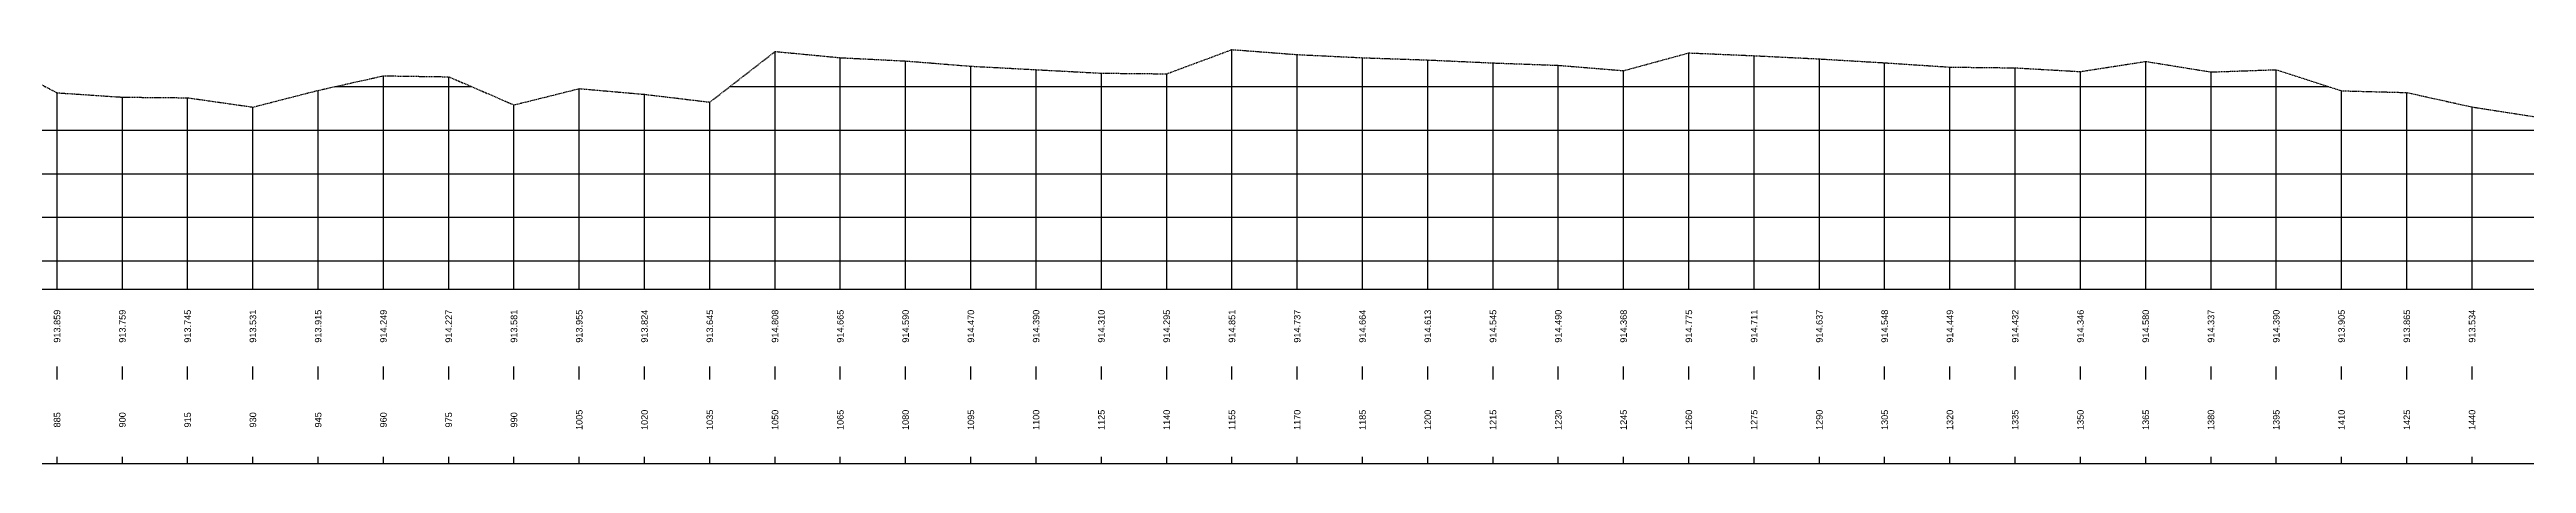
# Model space of a CAD drawing. Header units: millimetres. Extents: x 824502 to 1498685, y 1474633 to 1481826.
# Drawn here: x 1479930 to 1480499, y 1478908 to 1479003 of the extents above; entities that cross this region are included whole.
import ezdxf
from ezdxf.enums import TextEntityAlignment as Align

# ---------------------------------------------------------------- set-up
doc = ezdxf.new("R2010")
doc.units = ezdxf.units.MM
doc.linetypes.add('HIDDEN', pattern=[0.375, 0.25, -0.125])
for name, color, linetype in [('Chainage_TXT', 7, 'Continuous'), ('GL', 3, 'HIDDEN'), ('TitleBox', 7, 'Continuous')]:
    doc.layers.add(name, color=color, linetype=linetype)
doc.styles.get("Standard").update_dxf_attribs({"font": 'arial.ttf'})

msp = doc.modelspace()

# ---------------------------------------------------------------- linework, layer by layer
at = {"layer": 'Chainage_TXT', "color": 0}
for p, q in [((1480096.3, 1478954.518), (1480096.3, 1479002.598)), ((1480201.3, 1478954.518), (1480201.3, 1479003.028)), ((1480006.3, 1478954.518), (1480006.3, 1478997.009)), ((1480021.3, 1478954.518), (1480021.3, 1478996.788)), ((1480111.3, 1478954.518), (1480111.3, 1479001.168)), ((1480126.3, 1478954.518), (1480126.3, 1479000.419)), ((1480141.3, 1478954.518), (1480141.3, 1478999.218)), ((1480156.3, 1478954.518), (1480156.3, 1478998.418)), ((1480171.3, 1478954.518), (1480171.3, 1478997.618)), ((1480186.3, 1478954.518), (1480186.3, 1478997.468)), ((1480216.3, 1478954.518), (1480216.3, 1479001.888)), ((1480231.3, 1478954.518), (1480231.3, 1479001.158)), ((1480246.3, 1478954.518), (1480246.3, 1479000.648)), ((1480261.3, 1478954.518), (1480261.3, 1478999.968)), ((1480276.3, 1478954.518), (1480276.3, 1478999.418)), ((1480291.3, 1478954.518), (1480291.3, 1478998.198)), ((1480306.3, 1478954.518), (1480306.3, 1479002.269)), ((1480321.3, 1478954.518), (1480321.3, 1479001.628)), ((1480336.3, 1478954.518), (1480336.3, 1479000.889)), ((1480351.3, 1478954.518), (1480351.3, 1478999.998)), ((1480366.3, 1478954.518), (1480366.3, 1478999.008)), ((1480381.3, 1478954.518), (1480381.3, 1478998.838)), ((1480396.3, 1478954.518), (1480396.3, 1478997.978)), ((1480396.3, 1478954.518), (1480396.3, 1478997.978)), ((1480411.3, 1478954.518), (1480411.3, 1479000.318)), ((1480426.3, 1478954.518), (1480426.3, 1478997.888)), ((1480441.3, 1478954.518), (1480441.3, 1478998.418)), ((1479931.3, 1478954.518), (1479931.3, 1478993.108)), ((1479946.3, 1478954.518), (1479946.3, 1478992.108)), ((1479961.3, 1478954.518), (1479961.3, 1478991.968)), ((1479991.3, 1478954.518), (1479991.3, 1478993.668)), ((1479995.118, 1478994.518), (1480026.571, 1478994.518)), ((1480051.3, 1478954.518), (1480051.3, 1478994.068)), ((1480066.3, 1478954.518), (1480066.3, 1478992.758)), ((1480085.879, 1478994.518), (1480453.363, 1478994.518)), ((1480456.3, 1478954.518), (1480456.3, 1478993.569)), ((1480471.3, 1478954.518), (1480471.3, 1478993.168)), ((1479976.3, 1478954.518), (1479976.3, 1478989.828)), ((1480036.3, 1478954.518), (1480036.3, 1478990.328)), ((1480081.3, 1478954.518), (1480081.3, 1478990.968)), ((1480486.3, 1478954.518), (1480486.3, 1478989.858)), ((1479041.3, 1478984.518), (1480746.3, 1478984.518)), ((1479041.3, 1478974.518), (1480746.3, 1478974.518)), ((1479041.3, 1478964.518), (1480746.3, 1478964.518)), ((1479041.3, 1478954.518), (1480746.3, 1478954.518)), ((1479046.3, 1478948.018), (1480746.3, 1478948.018)), ((1479041.3, 1478908.018), (1480746.3, 1478908.018))]:
    msp.add_line(p, q, dxfattribs=at)
at = {"layer": 'GL', "color": 1}
msp.add_lwpolyline([(1479916.3, 1479000.948), (1479931.3, 1478993.108), (1479946.3, 1478992.108), (1479961.3, 1478991.968), (1479976.3, 1478989.828), (1479991.3, 1478993.668), (1480006.3, 1478997.009), (1480021.3, 1478996.788), (1480036.3, 1478990.328), (1480051.3, 1478994.068), (1480066.3, 1478992.758), (1480081.3, 1478990.968), (1480096.3, 1479002.598), (1480111.3, 1479001.168), (1480126.3, 1479000.419), (1480141.3, 1478999.218), (1480156.3, 1478998.418), (1480171.3, 1478997.618), (1480186.3, 1478997.468), (1480201.3, 1479003.028), (1480216.3, 1479001.888), (1480231.3, 1479001.158), (1480246.3, 1479000.648), (1480261.3, 1478999.968), (1480276.3, 1478999.418), (1480291.3, 1478998.198), (1480306.3, 1479002.269), (1480321.3, 1479001.628), (1480336.3, 1479000.889), (1480351.3, 1478999.998), (1480366.3, 1478999.008), (1480381.3, 1478998.838), (1480396.3, 1478997.978), (1480411.3, 1479000.318), (1480426.3, 1478997.888), (1480441.3, 1478998.418), (1480456.3, 1478993.569), (1480471.3, 1478993.168), (1480486.3, 1478989.858), (1480501.3, 1478987.538)], dxfattribs=at)
at = {"layer": 'TitleBox'}
for p, q in [((1479931.3, 1478948.018), (1479931.3, 1478954.518)), ((1479946.3, 1478948.018), (1479946.3, 1478954.518)), ((1479961.3, 1478948.018), (1479961.3, 1478954.518)), ((1479976.3, 1478948.018), (1479976.3, 1478954.518)), ((1479991.3, 1478948.018), (1479991.3, 1478954.518)), ((1480006.3, 1478948.018), (1480006.3, 1478954.518)), ((1480021.3, 1478948.018), (1480021.3, 1478954.518)), ((1480036.3, 1478948.018), (1480036.3, 1478954.518)), ((1480051.3, 1478948.018), (1480051.3, 1478954.518)), ((1480066.3, 1478948.018), (1480066.3, 1478954.518)), ((1480081.3, 1478948.018), (1480081.3, 1478954.518)), ((1480096.3, 1478948.018), (1480096.3, 1478954.518)), ((1480111.3, 1478948.018), (1480111.3, 1478954.518)), ((1480126.3, 1478948.018), (1480126.3, 1478954.518)), ((1480141.3, 1478948.018), (1480141.3, 1478954.518)), ((1480156.3, 1478948.018), (1480156.3, 1478954.518)), ((1480171.3, 1478948.018), (1480171.3, 1478954.518)), ((1480186.3, 1478948.018), (1480186.3, 1478954.518)), ((1480201.3, 1478948.018), (1480201.3, 1478954.518)), ((1480216.3, 1478948.018), (1480216.3, 1478954.518)), ((1480231.3, 1478948.018), (1480231.3, 1478954.518)), ((1480246.3, 1478948.018), (1480246.3, 1478954.518)), ((1480261.3, 1478948.018), (1480261.3, 1478954.518)), ((1480276.3, 1478948.018), (1480276.3, 1478954.518)), ((1480291.3, 1478948.018), (1480291.3, 1478954.518)), ((1480306.3, 1478948.018), (1480306.3, 1478954.518)), ((1480321.3, 1478948.018), (1480321.3, 1478954.518)), ((1480336.3, 1478948.018), (1480336.3, 1478954.518)), ((1480351.3, 1478948.018), (1480351.3, 1478954.518)), ((1480366.3, 1478948.018), (1480366.3, 1478954.518)), ((1480381.3, 1478948.018), (1480381.3, 1478954.518)), ((1480396.3, 1478948.018), (1480396.3, 1478954.518)), ((1480411.3, 1478948.018), (1480411.3, 1478954.518)), ((1480426.3, 1478948.018), (1480426.3, 1478954.518)), ((1480441.3, 1478948.018), (1480441.3, 1478954.518)), ((1480456.3, 1478948.018), (1480456.3, 1478954.518)), ((1480471.3, 1478948.018), (1480471.3, 1478954.518)), ((1480486.3, 1478948.018), (1480486.3, 1478954.518)), ((1479931.3, 1478927.268), (1479931.3, 1478930.268)), ((1479946.3, 1478927.268), (1479946.3, 1478930.268)), ((1479961.3, 1478927.268), (1479961.3, 1478930.268)), ((1479976.3, 1478927.268), (1479976.3, 1478930.268)), ((1479991.3, 1478927.268), (1479991.3, 1478930.268)), ((1480006.3, 1478927.268), (1480006.3, 1478930.268)), ((1480021.3, 1478927.268), (1480021.3, 1478930.268)), ((1480036.3, 1478927.268), (1480036.3, 1478930.268)), ((1480051.3, 1478927.268), (1480051.3, 1478930.268)), ((1480066.3, 1478927.268), (1480066.3, 1478930.268)), ((1480081.3, 1478927.268), (1480081.3, 1478930.268)), ((1480096.3, 1478927.268), (1480096.3, 1478930.268)), ((1480111.3, 1478927.268), (1480111.3, 1478930.268)), ((1480126.3, 1478927.268), (1480126.3, 1478930.268)), ((1480141.3, 1478927.268), (1480141.3, 1478930.268)), ((1480156.3, 1478927.268), (1480156.3, 1478930.268)), ((1480171.3, 1478927.268), (1480171.3, 1478930.268)), ((1480186.3, 1478927.268), (1480186.3, 1478930.268)), ((1480201.3, 1478927.268), (1480201.3, 1478930.268)), ((1480216.3, 1478927.268), (1480216.3, 1478930.268)), ((1480231.3, 1478927.268), (1480231.3, 1478930.268)), ((1480246.3, 1478927.268), (1480246.3, 1478930.268)), ((1480261.3, 1478927.268), (1480261.3, 1478930.268)), ((1480276.3, 1478927.268), (1480276.3, 1478930.268)), ((1480291.3, 1478927.268), (1480291.3, 1478930.268)), ((1480306.3, 1478927.268), (1480306.3, 1478930.268)), ((1480321.3, 1478927.268), (1480321.3, 1478930.268)), ((1480336.3, 1478927.268), (1480336.3, 1478930.268)), ((1480351.3, 1478927.268), (1480351.3, 1478930.268)), ((1480366.3, 1478927.268), (1480366.3, 1478930.268)), ((1480381.3, 1478927.268), (1480381.3, 1478930.268)), ((1480396.3, 1478927.268), (1480396.3, 1478930.268)), ((1480411.3, 1478927.268), (1480411.3, 1478930.268)), ((1480426.3, 1478927.268), (1480426.3, 1478930.268)), ((1480441.3, 1478927.268), (1480441.3, 1478930.268)), ((1480456.3, 1478927.268), (1480456.3, 1478930.268)), ((1480471.3, 1478927.268), (1480471.3, 1478930.268)), ((1480486.3, 1478927.268), (1480486.3, 1478930.268)), ((1479931.3, 1478908.018), (1479931.3, 1478909.518)), ((1479946.3, 1478908.018), (1479946.3, 1478909.518)), ((1479961.3, 1478908.018), (1479961.3, 1478909.518)), ((1479976.3, 1478908.018), (1479976.3, 1478909.518)), ((1479991.3, 1478908.018), (1479991.3, 1478909.518)), ((1480006.3, 1478908.018), (1480006.3, 1478909.518)), ((1480021.3, 1478908.018), (1480021.3, 1478909.518)), ((1480036.3, 1478908.018), (1480036.3, 1478909.518)), ((1480051.3, 1478908.018), (1480051.3, 1478909.518)), ((1480066.3, 1478908.018), (1480066.3, 1478909.518)), ((1480081.3, 1478908.018), (1480081.3, 1478909.518)), ((1480096.3, 1478908.018), (1480096.3, 1478909.518)), ((1480111.3, 1478908.018), (1480111.3, 1478909.518)), ((1480126.3, 1478908.018), (1480126.3, 1478909.518)), ((1480141.3, 1478908.018), (1480141.3, 1478909.518)), ((1480156.3, 1478908.018), (1480156.3, 1478909.518)), ((1480171.3, 1478908.018), (1480171.3, 1478909.518)), ((1480186.3, 1478908.018), (1480186.3, 1478909.518)), ((1480201.3, 1478908.018), (1480201.3, 1478909.518)), ((1480216.3, 1478908.018), (1480216.3, 1478909.518)), ((1480231.3, 1478908.018), (1480231.3, 1478909.518)), ((1480246.3, 1478908.018), (1480246.3, 1478909.518)), ((1480261.3, 1478908.018), (1480261.3, 1478909.518)), ((1480276.3, 1478908.018), (1480276.3, 1478909.518)), ((1480291.3, 1478908.018), (1480291.3, 1478909.518)), ((1480306.3, 1478908.018), (1480306.3, 1478909.518)), ((1480321.3, 1478908.018), (1480321.3, 1478909.518)), ((1480336.3, 1478908.018), (1480336.3, 1478909.518)), ((1480351.3, 1478908.018), (1480351.3, 1478909.518)), ((1480366.3, 1478908.018), (1480366.3, 1478909.518)), ((1480381.3, 1478908.018), (1480381.3, 1478909.518)), ((1480396.3, 1478908.018), (1480396.3, 1478909.518)), ((1480411.3, 1478908.018), (1480411.3, 1478909.518)), ((1480426.3, 1478908.018), (1480426.3, 1478909.518)), ((1480441.3, 1478908.018), (1480441.3, 1478909.518)), ((1480456.3, 1478908.018), (1480456.3, 1478909.518)), ((1480471.3, 1478908.018), (1480471.3, 1478909.518)), ((1480486.3, 1478908.018), (1480486.3, 1478909.518))]:
    msp.add_line(p, q, dxfattribs=at)

# ---------------------------------------------------------------- texts
for s, p in [('913.859', (1479931.3, 1478939.518)), ('913.759', (1479946.3, 1478939.518)), ('913.745', (1479961.3, 1478939.518)), ('913.531', (1479976.3, 1478939.518)), ('913.915', (1479991.3, 1478939.518)), ('914.249', (1480006.3, 1478939.518)), ('914.227', (1480021.3, 1478939.518)), ('913.581', (1480036.3, 1478939.518)), ('913.955', (1480051.3, 1478939.518)), ('913.824', (1480066.3, 1478939.518)), ('913.645', (1480081.3, 1478939.518)), ('914.808', (1480096.3, 1478939.518)), ('914.665', (1480111.3, 1478939.518)), ('914.590', (1480126.3, 1478939.518)), ('914.470', (1480141.3, 1478939.518)), ('914.390', (1480156.3, 1478939.518)), ('914.310', (1480171.3, 1478939.518)), ('914.295', (1480186.3, 1478939.518)), ('914.851', (1480201.3, 1478939.518)), ('914.737', (1480216.3, 1478939.518)), ('914.664', (1480231.3, 1478939.518)), ('914.613', (1480246.3, 1478939.518)), ('914.545', (1480261.3, 1478939.518)), ('914.490', (1480276.3, 1478939.518)), ('914.368', (1480291.3, 1478939.518)), ('914.775', (1480306.3, 1478939.518)), ('914.711', (1480321.3, 1478939.518)), ('914.637', (1480336.3, 1478939.518)), ('914.548', (1480351.3, 1478939.518)), ('914.449', (1480366.3, 1478939.518)), ('914.432', (1480381.3, 1478939.518)), ('914.346', (1480396.3, 1478939.518)), ('914.580', (1480411.3, 1478939.518)), ('914.337', (1480426.3, 1478939.518)), ('914.390', (1480441.3, 1478939.518)), ('913.905', (1480456.3, 1478939.518)), ('913.865', (1480471.3, 1478939.518)), ('913.534', (1480486.3, 1478939.518)), ('885', (1479931.3, 1478918.018)), ('900', (1479946.3, 1478918.018)), ('915', (1479961.3, 1478918.018)), ('930', (1479976.3, 1478918.018)), ('945', (1479991.3, 1478918.018)), ('960', (1480006.3, 1478918.018)), ('975', (1480021.3, 1478918.018)), ('990', (1480036.3, 1478918.018)), ('1005', (1480051.3, 1478918.018)), ('1020', (1480066.3, 1478918.018)), ('1035', (1480081.3, 1478918.018)), ('1050', (1480096.3, 1478918.018)), ('1065', (1480111.3, 1478918.018)), ('1080', (1480126.3, 1478918.018)), ('1095', (1480141.3, 1478918.018)), ('1100', (1480156.3, 1478918.018)), ('1125', (1480171.3, 1478918.018)), ('1140', (1480186.3, 1478918.018)), ('1155', (1480201.3, 1478918.018)), ('1170', (1480216.3, 1478918.018)), ('1185', (1480231.3, 1478918.018)), ('1200', (1480246.3, 1478918.018)), ('1215', (1480261.3, 1478918.018)), ('1230', (1480276.3, 1478918.018)), ('1245', (1480291.3, 1478918.018)), ('1260', (1480306.3, 1478918.018)), ('1275', (1480321.3, 1478918.018)), ('1290', (1480336.3, 1478918.018)), ('1305', (1480351.3, 1478918.018)), ('1320', (1480366.3, 1478918.018)), ('1335', (1480381.3, 1478918.018)), ('1350', (1480396.3, 1478918.018)), ('1365', (1480411.3, 1478918.018)), ('1380', (1480426.3, 1478918.018)), ('1395', (1480441.3, 1478918.018)), ('1410', (1480456.3, 1478918.018)), ('1425', (1480471.3, 1478918.018)), ('1440', (1480486.3, 1478918.018))]:
    msp.add_text(s, height=1.5, rotation=90, dxfattribs=at).set_placement(p, align=Align.MIDDLE_CENTER)

doc.saveas('drawing.dxf')
